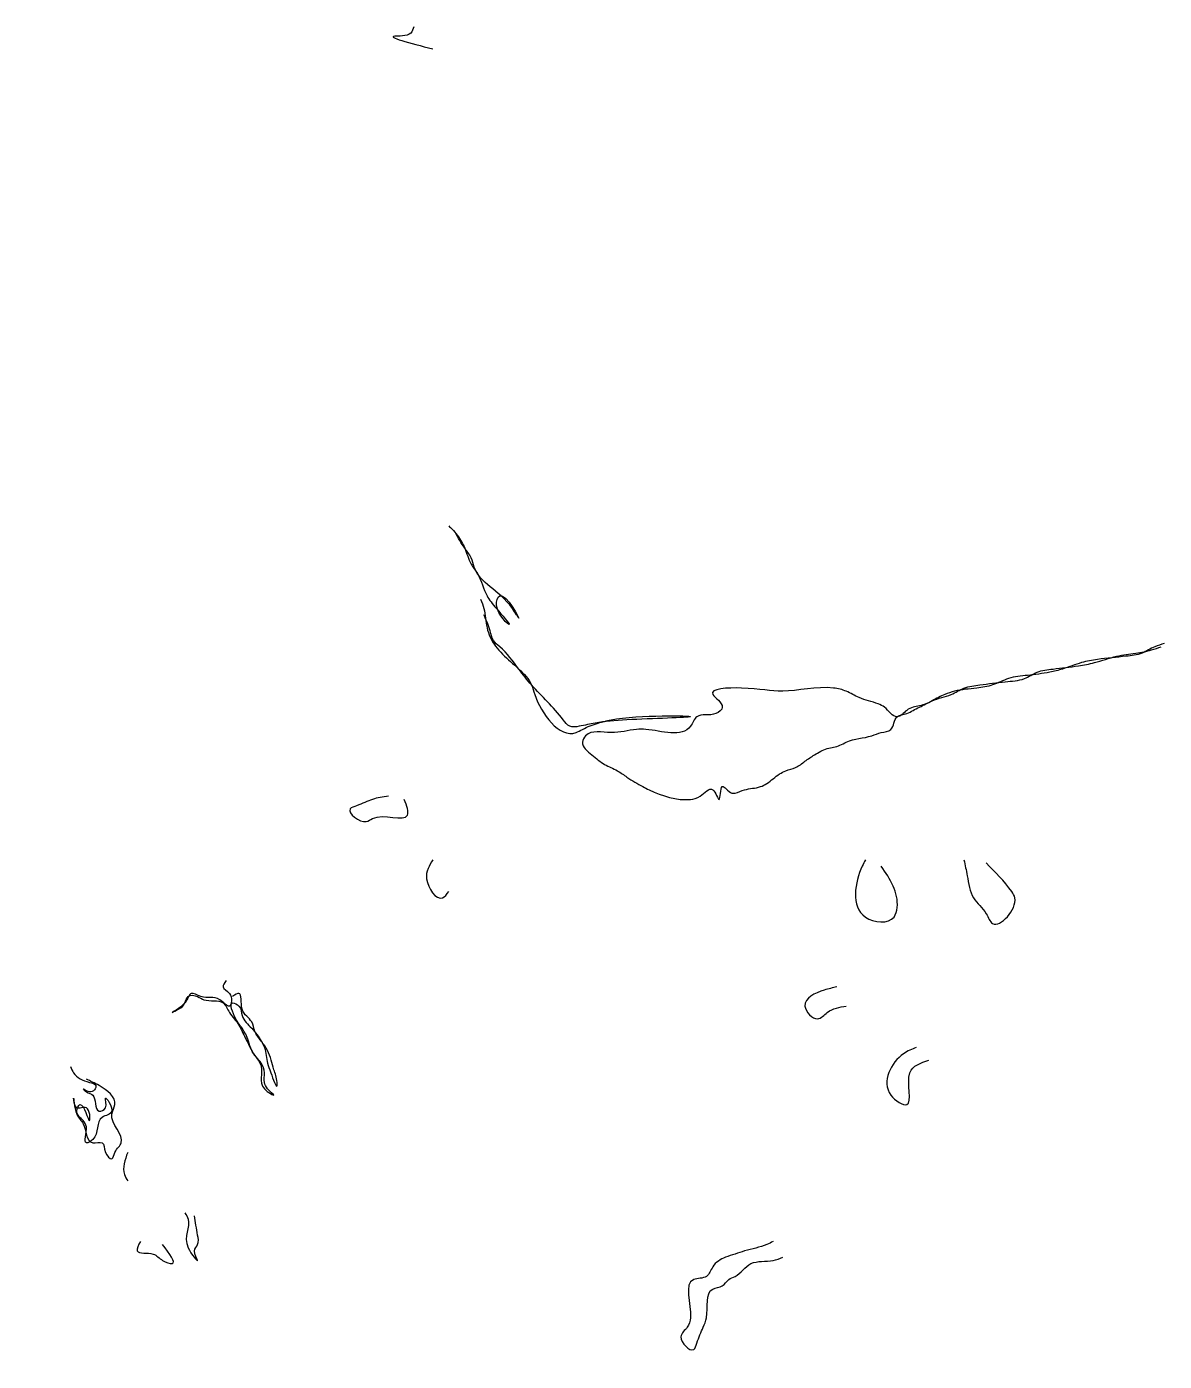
# Model space of a CAD drawing. Header units: metres. Extents: x 0 to 100, y 0 to 141.
# Drawn here: x 69.96 to 78.9, y 81.76 to 92.25 of the extents above; entities that cross this region are included whole.
import ezdxf

# ---------------------------------------------------------------- set-up
doc = ezdxf.new("R2010")
doc.units = ezdxf.units.M

msp = doc.modelspace()

# ---------------------------------------------------------------- linework, layer by layer
for points in [[(73, 92.25), (72.975, 92.2), (72.85, 92.175), (73.15, 92.075)], [(73.275, 88.325), (73.3, 88.3), (73.375, 88.2), (73.4, 88.15), (73.45, 88.025), (73.5, 87.95), (73.575, 87.775), (73.65, 87.675), (73.75, 87.55), (73.65, 87.7), (73.675, 87.775), (73.825, 87.6), (73.775, 87.675), (73.475, 88), (73.45, 88.075), (73.4, 88.15), (73.325, 88.275)], [(73.525, 87.75), (73.55, 87.675), (73.575, 87.525), (73.6, 87.45), (73.825, 87.2), (73.925, 87.075), (73.95, 87), (74.275, 86.7), (74.325, 86.725), (74.45, 86.775), (74.55, 86.8), (75.175, 86.825), (74.675, 86.8), (74.425, 86.775), (74.3, 86.75), (74.225, 86.75), (74.175, 86.8), (73.925, 87.075), (73.825, 87.2), (73.675, 87.375), (73.625, 87.425), (73.6, 87.5), (73.55, 87.625)], [(78.9, 87.4), (78.825, 87.375), (78.725, 87.325), (78.6, 87.3), (78.375, 87.275), (78.25, 87.25), (78.1, 87.2), (78, 87.175), (77.825, 87.15), (77.675, 87.125), (77.55, 87.075), (77.425, 87.05), (77.25, 87.025), (77.175, 87), (77.075, 86.95), (77.025, 86.925), (76.925, 86.9), (76.875, 86.875), (76.8, 86.825), (76.75, 86.85), (76.7, 86.9), (76.65, 86.925), (76.575, 86.95), (76.5, 86.975), (76.4, 87.025), (76.3, 87.05), (75.9, 87.025), (75.575, 87.05), (75.35, 87), (75.425, 86.9), (75.375, 86.85), (75.225, 86.825), (75.175, 86.75), (74.825, 86.725), (74.75, 86.725), (74.55, 86.7), (74.35, 86.675), (74.325, 86.625), (74.4, 86.525), (74.5, 86.45), (74.6, 86.4), (74.675, 86.35), (74.8, 86.275), (74.85, 86.25), (75.175, 86.175), (75.25, 86.2), (75.35, 86.25), (75.4, 86.175), (75.425, 86.275), (75.5, 86.225), (75.525, 86.225), (75.6, 86.25), (75.725, 86.275), (75.775, 86.3), (75.875, 86.375), (75.925, 86.4), (76, 86.425), (76.075, 86.475), (76.15, 86.525), (76.25, 86.575), (76.35, 86.6), (76.4, 86.625), (76.6, 86.675), (76.675, 86.7), (76.75, 86.725), (76.8, 86.825), (76.875, 86.85), (76.925, 86.875), (77.025, 86.925), (77.075, 86.95), (77.15, 86.975), (77.225, 87), (77.325, 87.05), (77.45, 87.075), (77.65, 87.1), (77.8, 87.125), (77.9, 87.175), (78.025, 87.2), (78.225, 87.225), (78.35, 87.25), (78.525, 87.3), (78.675, 87.325), (78.8, 87.35), (78.875, 87.375)], [(72.8, 86.2), (72.675, 86.175), (72.55, 86.125), (72.5, 86.1), (72.625, 86), (72.675, 86.025), (72.95, 86.05), (72.925, 86.175)], [(73.15, 85.7), (73.1, 85.55), (73.225, 85.4), (73.275, 85.45)], [(76.55, 85.7), (76.525, 85.65), (76.55, 85.25), (76.775, 85.25), (76.8, 85.325), (76.675, 85.65)], [(77.325, 85.7), (77.35, 85.575), (77.4, 85.4), (77.5, 85.275), (77.55, 85.2), (77.725, 85.4), (77.7, 85.45), (77.5, 85.675)], [(71.525, 84.75), (71.5, 84.7), (71.55, 84.65), (71.55, 84.55), (71.475, 84.6), (71.325, 84.625), (71.25, 84.65), (71.2, 84.575), (71.1, 84.5), (71.15, 84.525), (71.2, 84.575), (71.225, 84.625), (71.3, 84.625), (71.35, 84.6), (71.5, 84.575), (71.55, 84.5), (71.625, 84.4), (71.65, 84.35), (71.7, 84.25), (71.725, 84.2), (71.775, 84.125), (71.8, 84.075), (71.825, 83.9), (71.9, 83.85), (71.85, 83.9), (71.825, 83.95), (71.825, 84.025), (71.8, 84.1), (71.725, 84.2), (71.7, 84.275), (71.65, 84.375), (71.6, 84.45), (71.575, 84.575), (71.625, 84.55), (71.65, 84.475), (71.725, 84.375), (71.8, 84.275), (71.825, 84.225), (71.85, 84.1), (71.875, 84.025), (71.925, 83.925), (71.925, 83.95), (71.9, 84.05), (71.85, 84.2), (71.8, 84.275), (71.75, 84.35), (71.725, 84.425), (71.65, 84.525), (71.625, 84.65), (71.575, 84.625)], [(76.325, 84.7), (76.225, 84.675), (76.075, 84.55), (76.175, 84.45), (76.25, 84.5), (76.4, 84.55)], [(76.95, 84.225), (76.85, 84.175), (76.75, 83.85), (76.875, 83.775), (76.9, 84.025), (77.05, 84.125)], [(70.3, 84.075), (70.325, 84.025), (70.45, 83.95), (70.5, 83.925), (70.45, 83.875), (70.4, 83.9), (70.425, 83.875), (70.475, 83.85), (70.525, 83.725), (70.575, 83.75), (70.575, 83.825), (70.625, 83.725), (70.55, 83.675), (70.475, 83.5), (70.425, 83.475), (70.425, 83.6), (70.4, 83.65), (70.35, 83.725), (70.375, 83.775), (70.45, 83.65), (70.425, 83.75), (70.35, 83.75), (70.325, 83.825), (70.35, 83.7), (70.4, 83.625), (70.475, 83.475), (70.55, 83.475), (70.575, 83.4), (70.625, 83.35), (70.65, 83.4), (70.7, 83.475), (70.625, 83.7), (70.65, 83.775), (70.525, 83.925), (70.425, 83.975)], [(69, 83.575), (68.975, 83.525), (68.925, 83.45), (69.25, 83.075), (69.275, 82.975), (69.375, 82.85), (69.35, 82.75), (69.3, 82.85), (69.3, 82.775), (69.275, 82.7), (69.175, 82.875), (69.2, 82.925), (69.125, 82.925), (69.1, 82.975), (69.15, 82.9), (69.175, 82.85), (69.175, 82.775), (69.2, 82.775), (69.125, 82.7), (69.025, 82.825), (69, 82.825), (69.225, 82.7), (69.3, 82.625), (69.325, 82.6), (69.375, 82.65), (69.3, 82.675), (69.375, 82.75), (69.425, 82.75), (69.5, 82.675), (69.45, 82.6), (69.425, 82.45), (69.275, 82.55), (69.2, 82.575), (69.125, 82.625), (68.95, 82.775), (68.925, 82.85), (68.975, 82.925), (68.95, 82.975), (68.9, 82.925), (68.925, 82.825), (68.925, 82.75), (68.975, 82.725), (69.025, 82.675), (69.075, 82.65), (69.175, 82.575), (69.1, 82.55), (69, 82.575), (68.925, 82.625), (68.775, 82.725), (68.825, 82.7), (69.025, 82.55), (69.1, 82.5), (69.175, 82.475), (69.25, 82.425), (69.425, 82.225), (69.475, 82.2), (69.525, 82.15), (69.475, 82.125), (69.35, 81.95), (69.35, 81.9), (69.25, 81.85), (69.2, 81.825), (69.2, 81.9), (69.275, 81.95), (69.275, 82.025), (69.25, 82.075), (69.35, 82.15), (69.375, 82.1), (69.35, 82.175), (69.275, 82.225), (69.35, 82.175), (69.325, 82.125), (69.25, 82.075), (69.275, 82.025), (69.25, 81.925), (69.2, 81.9), (69.125, 81.875), (69.1, 81.725), (69.175, 81.625), (69.25, 81.475), (69.325, 81.45), (69.4, 81.3), (69.35, 81.175), (69.4, 81.15), (69.425, 81.225), (69.55, 81.375), (69.6, 81.35), (69.625, 81.225), (69.675, 81.15), (69.75, 81.05), (69.775, 80.975), (69.8, 80.875), (69.85, 80.775), (69.925, 80.65), (69.9, 80.6), (69.8, 80.625), (69.7, 80.7), (69.625, 80.725), (69.25, 81.075), (69.175, 81.125), (69.1, 81.175), (69.025, 81.2), (68.975, 81.225), (68.85, 81.375), (68.825, 81.425), (68.725, 81.55), (68.55, 81.7), (68.425, 81.775), (68.475, 81.725), (68.65, 81.6), (68.75, 81.45), (68.6, 81.5), (68.55, 81.525), (68.475, 81.575), (68.425, 81.6), (68.325, 81.65), (68.25, 81.675), (68.3, 81.65), (68.35, 81.625), (68.475, 81.55), (68.55, 81.5), (68.625, 81.475), (68.675, 81.4), (68.7, 81.325), (68.625, 81.375), (68.55, 81.425), (68.5, 81.45), (68.4, 81.525), (68.35, 81.55), (68.275, 81.575), (68.225, 81.6), (68.15, 81.65), (68.1, 81.675), (68, 81.725), (67.925, 81.775), (67.85, 81.825), (67.8, 81.85), (67.85, 81.8), (67.9, 81.775), (68, 81.7), (68.05, 81.675), (68.175, 81.625), (68.275, 81.575), (68.375, 81.5), (68.425, 81.475), (68.5, 81.45), (68.55, 81.425), (68.475, 81.375), (68.4, 81.4), (68.3, 81.45), (68.225, 81.475), (68.125, 81.5), (67.9, 81.525), (68.175, 81.5), (68.225, 81.475), (68.325, 81.425), (68.4, 81.4), (68.55, 81.375), (68.675, 81.3), (68.725, 81.225), (68.775, 81.2), (68.85, 81.175), (68.9, 81.15), (69.05, 81.025), (69.075, 80.975), (69.15, 80.925), (69.275, 80.825), (69.525, 80.575), (69.625, 80.45), (69.675, 80.35), (69.725, 80.225), (69.725, 80.2), (69.7, 80.325), (69.675, 80.375), (69.625, 80.45), (69.65, 80.5), (69.725, 80.4), (69.775, 80.3), (69.825, 80.225), (69.85, 80.15), (69.875, 79.95), (69.9, 79.9), (69.95, 79.8), (69.975, 79.75), (70, 79.6), (69.975, 79.5), (69.975, 79.375), (70, 79.25), (70, 79.35), (70, 79.4), (70, 79.55), (70.025, 79.475), (70.1, 79.35), (70.125, 79.55), (70.075, 79.6), (70.125, 79.375), (70.075, 79.425), (70.05, 79.475), (70, 79.55), (70.025, 79.725), (69.975, 79.75), (69.95, 79.825), (69.9, 79.9), (69.875, 79.975), (69.85, 80.15), (69.825, 80.225), (69.775, 80.325), (69.725, 80.425), (70, 80.3), (69.975, 80.25), (70.075, 80.175), (70.15, 80.025), (70.1, 80.15), (70.075, 80.225), (69.975, 80.35), (70.025, 80.375), (70.1, 80.275), (70.075, 80.325), (69.9, 80.575), (69.925, 80.625), (69.975, 80.55), (70.025, 80.625), (70, 80.65), (70, 80.6), (69.925, 80.675), (69.875, 80.8), (69.8, 80.9), (69.775, 80.95), (69.75, 81.1), (69.775, 81.175), (69.85, 81.075), (69.9, 81), (70, 80.9), (70.025, 80.925), (69.85, 81.075), (69.8, 81.15), (69.75, 81.25), (69.725, 81.3), (69.675, 81.425), (69.6, 81.55), (69.625, 81.575), (69.6, 81.5), (69.675, 81.4), (69.725, 81.325), (69.75, 81.2), (69.725, 81.125), (69.65, 81.225), (69.6, 81.3), (69.575, 81.425), (69.525, 81.4), (69.475, 81.325), (69.4, 81.3), (69.375, 81.4), (69.325, 81.45), (69.275, 81.475), (69.175, 81.6), (69.15, 81.675), (69.175, 81.8), (69.25, 81.825), (69.3, 81.75), (69.25, 81.825), (69.325, 81.875), (69.375, 81.85), (69.475, 81.725), (69.5, 81.675), (69.575, 81.65), (69.6, 81.7), (69.65, 81.65), (69.7, 81.575), (69.75, 81.525), (69.775, 81.475), (69.85, 81.375), (69.875, 81.325), (69.9, 81.25), (69.925, 81.175), (70.05, 81.025), (70.075, 80.975), (70.1, 80.675), (70.1, 80.625), (70.125, 80.525), (70.15, 80.225), (70.15, 80.25), (70.125, 80.55), (70.1, 80.925), (70.075, 80.975), (70.025, 81.075), (70.05, 81.15), (70.025, 81.25), (69.95, 81.2), (69.85, 81.35), (69.825, 81.425), (69.775, 81.525), (69.725, 81.6), (69.725, 81.675), (69.8, 81.625), (69.825, 81.55), (69.9, 81.45), (69.85, 81.55), (69.8, 81.65), (69.775, 81.675), (69.7, 81.65), (69.65, 81.8), (69.675, 81.85), (69.725, 81.8), (69.75, 81.725), (69.775, 81.75), (69.7, 81.85), (69.675, 81.775), (69.65, 81.7), (69.6, 81.75), (69.575, 81.8), (69.525, 81.875), (69.45, 81.925), (69.375, 82), (69.45, 82.05), (69.525, 82.125), (69.55, 82.05), (69.5, 82), (69.525, 81.95), (69.575, 81.95), (69.6, 82.05), (69.6, 82.3), (69.575, 82.35), (69.575, 82.475), (69.55, 82.6), (69.5, 82.7), (69.425, 82.75), (69.375, 82.875), (69.325, 82.95), (69.275, 83), (69.25, 83.05), (69.1, 83.275), (69.05, 83.3), (68.925, 83.45)], [(70.75, 83.4), (70.725, 83.225), (70.75, 83.175)], [(71.2, 82.925), (71.225, 82.875), (71.225, 82.65), (71.3, 82.55), (71.275, 82.625), (71.3, 82.675), (71.3, 82.75), (71.275, 82.9)], [(70.85, 82.7), (70.825, 82.625), (70.95, 82.6), (71.025, 82.55), (71.1, 82.525), (71.025, 82.675)], [(75.825, 82.7), (75.775, 82.675), (75.6, 82.625), (75.525, 82.6), (75.45, 82.575), (75.35, 82.5), (75.3, 82.425), (75.2, 82.4), (75.175, 82.1), (75.15, 82.025), (75.1, 81.95), (75.2, 81.85), (75.225, 81.9), (75.275, 82.025), (75.3, 82.1), (75.35, 82.325), (75.425, 82.35), (75.475, 82.4), (75.525, 82.425), (75.65, 82.525), (75.825, 82.55), (75.9, 82.575)]]:
    msp.add_spline(points, degree=3)

doc.saveas('drawing.dxf')
